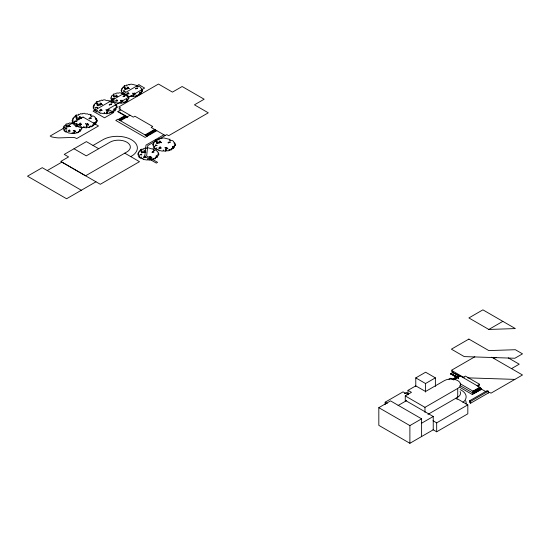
<?xml version="1.0" encoding="UTF-8"?>
<svg xmlns="http://www.w3.org/2000/svg" width="550" height="550" viewBox="0 0 550 550"><rect width="100%" height="100%" fill="white"/><g stroke="black" fill="none" stroke-linecap="round" stroke-linejoin="round"><path stroke-width="0.82" d="M124.554 93.686C124.011 94.119 124.396 95.748 126.218 94.463C126.369 95.109 128.219 95.432 127.504 96.002L127.896 96.071C127.669 96.429 129.387 96.463 127.916 97.157C129.697 97.384 128.067 97.701 129.058 98.271C128.033 98.147 129.058 99.873 127.016 99.722L126.754 99.412L126.644 99.77L127.944 100.444L126.479 100.162L127.524 101.007L126.576 100.994C124.946 100.918 127.353 102.224 125.503 101.482L125.806 102.245L124.094 102.052L124.733 102.376L124.348 102.74L123.338 102.293L123.131 103.111L121.901 102.747L121.234 101.53L120.883 102.321L121.598 103.036L121.344 103.311L119.859 103.152L119.439 102.403L118.882 103.311L116.958 102.816C115.926 103.118 115.342 102.128 114.606 101.922L113.149 101.853L114.166 100.643L112.303 101.365L112.324 100.877L111.375 100.458L112.702 99.612L111.726 99.797L111.313 99.296C110.254 98.863 112.667 98.106 110.639 98.147L111.843 96.676L111.286 96.491C111.451 94.579 115.411 95.892 113.637 94.889L113.032 94.407L113.96 93.851L114.771 94.022C115.665 93.706 116.071 93.204 117.377 92.895L118.071 93.246C119.776 92.036 121.722 93.665 123.853 93.445L125.111 93.775L123.887 94.992L125.599 95.067C126.589 94.373 125.627 96.037 126.802 95.954L126.974 95.507L127.38 96.312L128.363 96.119C129.278 96.573 130.075 96.628 131.257 96.442L130.928 95.776L131.285 95.631L131.773 96.518L133.519 96.704L133.822 96.374L133.196 96.326L133.354 95.542L132.976 95.542L133.519 95.226L133.389 94.607L134.179 96.044L135.348 96.47L135.981 96.298L135.864 95.507L137.397 95.948L136.751 95.226L137.101 95.116L138.765 95.446L138.414 94.545L139.04 94.909L139.507 94.573L138.738 94.105L140.786 93.988L139.562 92.998L141.274 93.335L139.748 92.544L139.886 92.118L141.742 92.654L141.089 91.898L142.594 91.121L141.412 91.108L141.845 90.729C142.622 91.114 142.636 89.286 141.501 89.554C142.409 88.784 141.35 88.578 141.226 88.192L140.766 88.11C141.206 87.615 139.624 86.178 138.304 86.474C136.998 88.619 137.899 85.69 136.888 86.219C136.084 86.144 138.586 84.851 136.854 85.484L131.642 84.171L129.889 84.363L129.676 84.872L128.446 84.411L127.621 85.229L126.534 84.975L126.5 85.91L124.836 85.58L124.314 85.779L124.671 86.109L123.743 86.233L125.359 87.326L122.843 87.168L123.09 87.526L121.694 88.681L122.354 88.901L121.371 89.602L121.804 90.159L120.938 90.633C123.324 90.578 120.484 91.472 121.729 91.981L122.217 92.572L123.365 92.359L121.804 93.349L122.918 93.837L122.897 94.414L124.644 93.665M120.773 109.89L117.714 111.657L127.456 117.287L127.834 117.067L118.092 111.437M118.277 119.481L124.774 115.734M118.828 119.804L125.324 116.05M119.377 120.12L125.874 116.373M119.934 120.436L126.424 116.689M120.484 120.759L126.974 117.006M127.353 116.786L130.041 115.239M47.245 170.562L61.882 162.113L100.306 184.291L139.494 161.666L124.767 153.161M93.032 145.461L102.231 140.154A20.171 11.646 0 0 1 131.457 139.728A20.171 11.646 0 0 1 130.721 156.606M145.049 134.936L154.598 129.422M145.599 135.259L155.155 129.738M146.149 135.575L155.705 130.054M146.699 135.891L156.255 130.377M156.805 130.694L145.166 137.411L115.768 120.436L117.851 119.233L147.249 136.208M163.893 134.784L146.004 145.118L144.76 156.42L156.31 163.089L157.596 162.346L146.63 156.014L147.771 145.578L166.767 134.613L168.644 135.699L208.285 112.812L194.446 104.823L204.153 99.22L182.153 86.515L172.446 92.118L158.462 84.047L118.821 106.934L120.553 107.931L118.965 108.845L133.341 117.15L134.929 116.229L152.762 126.527L151.174 127.442L165.179 135.527M95.975 181.796L66.598 198.756L27.5 176.186L42.247 167.674L81.338 190.245M488.819 329.45L515.35 328.577L482.9 309.849L468.882 317.941L488.819 329.45L502.837 321.358M415.779 386.451L415.779 377.891L425.618 372.212L435.38 377.85L435.38 386.409M385.172 404.669L385.172 402.174L403.047 391.854L408.072 394.763M408.018 394.556L408.018 390.349L415.779 385.866L425.542 391.504L444.297 380.676A9.501 5.486 0 0 1 457.786 380.641A9.501 5.486 0 0 1 457.731 388.431L457.731 397.279M406.141 400.854L433.242 416.494L433.242 429.811L409.888 443.293L378.819 425.356L378.819 407.66L390.534 400.888L421.609 418.832L421.609 436.528M404.429 393.704L406.505 392.501L408.623 393.717M415.779 377.891L425.542 383.529L435.38 377.85M405.261 400.984L405.261 395.924L411.476 392.342L408.018 390.349M474.842 356.778L451.399 370.308L464.255 377.733M452.774 371.106L451.509 371.834L458.837 376.062M456.851 377.726L450.512 373.773L458.178 376.922L458.562 378.366M450.512 374.069L452.946 372.659L460.309 375.987L480.267 387.516L480.267 387.977L473.364 391.964M398.083 405.501L406.663 400.551M448.965 379.197L450.622 378.242L452.086 379.087M452.437 379.204L456.122 377.073L457.875 377.396L457.442 377.142L453.317 379.479M452.437 379.438L456.562 377.101L456.562 377.561M453.317 379.246L457.002 377.121M453.75 379.5L457.442 377.376M458.178 376.922L457.875 377.101L458.562 377.142M453.454 379.947L460.309 375.987M454.19 379.754L457.875 377.623M494.01 358.538L496.114 357.321M462.935 377.506L465.403 376.083L479.572 384.264L479.572 385.192L477.723 386.258M424.971 412.397L424.971 407.344L457.731 388.431M477.111 385.688L479.572 384.264M457.669 397.217L427.941 414.384M378.819 407.66L409.888 425.597L421.609 418.832M511.5 368.638L519.214 364.183L508.283 357.871M472.931 391.249L479.834 387.262L479.834 388.183M472.931 391.476L479.834 387.489L480.707 387.998L480.707 388.458L473.804 392.446M473.364 391.497L480.267 387.516M473.364 391.731L480.267 387.743M473.619 391.772L479.139 388.582M459.924 385.522L472.333 392.686L473.99 391.731L473.99 393.58L473.55 392.865L481.147 388.479L481.147 388.946L473.55 393.326M473.804 391.985L480.707 387.998M473.804 392.212L480.707 388.231M481.147 388.712L473.55 393.099L473.99 393.346L481.587 389.194L472.333 394.536L459.924 387.372M421.609 423.211L433.242 416.494M491.7 357.204L522.5 374.983L490.999 393.174L489.5 392.308L470.642 403.198L469.618 402.607L469.618 400.757L487.217 390.603L488.242 391.188L488.242 393.037M469.618 400.757L470.642 401.349L488.242 391.188M433.022 420.736L436.679 422.854L467.823 404.869L467.823 413.813L436.679 431.791L433.022 429.681M467.686 377.85L514.862 379.39M450.512 373.773L458.178 377.217M98.67 148.713L86.384 141.625L64.24 154.406L68.592 156.915L60.775 161.432L85.58 175.787L126.796 151.993A11.949 6.902 0 0 0 126.858 142.196A11.949 6.902 0 0 0 109.89 142.237L86.288 155.863L74.002 148.768M480.267 387.977L481.147 388.479M480.707 388.458L481.587 388.967M480.074 388.328L486.014 391.751M457.442 377.719L450.814 373.594M460.116 383.721L473.99 391.731M467.823 404.869L456.122 398.111L457.174 399.348M385.172 402.174L387.331 403.418M405.261 395.924L424.971 407.344M472.333 392.686L472.333 394.536M470.642 401.349L470.642 403.198M458.26 377.321L458.26 378.538M457.442 377.142L457.442 377.603M436.679 422.854L436.679 431.791M425.542 383.529L425.542 392.088M409.888 425.597L409.888 443.293M460.089 391.538A9.556 5.514 0 0 1 457.641 397.196M460.151 389.586A16.032 9.254 0 0 1 462.908 402.373M465.651 400.675A16.032 9.254 0 0 1 466.029 403.989M63.855 127.6L63.099 128.26C65.182 128.212 62.7 128.989 63.786 129.436L64.219 129.951L65.216 129.766L63.855 130.632L64.831 131.058L64.811 131.567L66.715 130.824L65.677 132.062L67.176 132.131C67.925 132.344 68.523 133.361 69.582 133.052L71.562 133.561L72.112 133.334L72.133 132.626L72.566 133.403L74.092 133.561L74.353 133.272L73.81 133.231L73.617 132.543L73.975 131.732L74.662 132.983L75.927 133.354L76.141 132.516L77.172 132.969L77.578 132.598L76.911 132.268L78.671 132.468L78.361 131.677C80.259 132.447 77.791 131.106 79.461 131.182L80.438 131.189L79.365 130.322L80.864 130.618L79.53 129.924L79.647 129.553L79.915 129.876C82.156 130.006 80.135 129.339 82.012 128.686C80.018 128.927 82.445 128.129 81.936 127.256L81.462 127.71L80.602 127.174L80.052 127.6L78.98 126.466L78.787 126.981L78.155 126.796L78.127 125.819L75.391 125.861L76.78 124.204L74.243 125.194L74.271 124.52L72.971 123.949L74.814 122.994L73.453 123.049L72.311 122.389L72.339 121.639L73.349 121.158L71.961 120.794L72.971 120.237L72.401 119.838L72.937 119.604L72.882 118.944L73.611 118.779L72.847 118.518L73.294 117.824L74.463 117.177L74.181 116.758L77.11 116.937L75.646 116.421L75.233 115.672L76.306 115.527L75.893 115.142L76.498 114.909L78.437 115.287L78.471 114.208L79.743 114.503L80.699 113.547L82.129 114.084L82.376 113.493L84.418 113.272L85.656 113.953L87.532 113.823L88.481 114.517L89.437 114.221L90.489 114.792C92.496 114.056 89.588 115.569 90.523 115.658L91.307 115.562L90.963 116.944L92.008 116.552L92.173 115.947C93.438 115.548 95.844 117.37 95.033 117.858L95.569 117.954L95.349 118.408L96.463 118.353L95.824 118.608L96.525 119.013L95.597 119.433L97.185 119.983L96.36 120.429L97.377 120.752L95.789 121.344L96.559 121.344C98.113 121.351 95.652 121.935 96.511 121.983L95.411 122.265L96.085 122.499L96.174 123.138L94.009 122.519L93.851 123.014L95.631 123.929L93.631 123.544L95.061 124.699L92.675 124.829L93.569 125.379L93.026 125.764L92.297 125.345L92.709 126.39L90.771 126.005L90.365 126.136L91.245 126.569L91.114 126.974L89.334 126.466L89.079 127.304L89.471 127.38L88.736 127.586L87.367 127.084L86.453 125.414L86.604 126.136L85.972 126.5L86.412 126.5L86.226 127.414L86.955 127.469L86.604 127.854L84.569 127.641L83.999 126.61L83.586 126.768L83.971 127.545L83.552 127.524C80.547 128.246 81.668 126.431 80.816 126.129L80.417 126.053C80.933 125.593 79.42 124.706 78.698 124.568C76.656 126.163 77.598 123.365 77.007 123.757L76.663 123.427C74.484 123.654 72.476 121.976 70.73 123.228L69.657 122.822L68.936 123.537L67.987 123.317L67.959 124.128L66.509 123.846L65.553 124.417L66.172 124.912C68.001 125.936 63.938 124.596 63.759 126.555L64.336 126.748L63.477 127.353L63.855 127.6M65.244 128.583L66.846 128.934L65.244 128.583M74.821 121.227L76.952 121.688L75.749 120.993L74.821 121.227M93.947 106.171L92.978 107.016C93.679 107.518 95.067 107.016 93.335 107.821L93.314 108.542L94.407 109.175L95.686 108.934L93.947 110.041L95.191 110.584L95.164 111.231L97.598 110.282L96.264 111.87L98.883 111.829L98.911 112.764L99.522 112.942L99.701 112.448L100.726 113.534L101.255 113.128L103.991 113.726L104.486 113.486L104.115 112.743L104.514 112.585L105.057 113.568L107.009 113.781L107.339 113.41L106.645 113.355L106.824 112.482L106.397 112.482L107.009 112.131L106.858 111.444L107.738 113.039L109.354 113.513L109.622 112.448L110.942 113.025L111.451 112.544L110.605 112.131L112.853 112.379L112.461 111.375L113.156 111.781L113.678 111.409L112.819 110.88L114.833 111.024L115.108 110.756L113.74 109.649L115.376 110.179L115.713 109.739L113.953 109.141L114.104 108.666L116.174 109.264L115.445 108.419L117.116 107.552L115.802 107.539L117.329 106.975L116.353 106.666L117.019 105.964L115.617 105.71C117.205 105.346 115.679 104.94 116.236 104.864L115.081 104.198C115.858 103.737 113.554 101.991 112.338 102.376L112.179 102.953L111.183 103.324L111.512 102.004L110.763 102.094C109.869 102.011 112.654 100.561 110.729 101.269L109.718 100.719L108.804 101.001L107.896 100.334L106.095 100.458L104.912 99.804L102.953 100.017L102.719 100.588L101.351 100.073L100.43 100.987L99.213 100.705L99.179 101.743L97.329 101.379L96.745 101.599L97.144 101.97L96.113 102.108L96.504 102.829L97.907 103.324L95.102 103.146L95.377 103.551L93.823 104.837L94.559 105.084L93.459 105.854L93.947 106.171M95.721 107.429L97.756 107.869L96.608 107.209L95.721 107.429M112.729 98.464L114.283 98.808L112.729 98.464M123.392 91.004L125.221 91.403L124.19 90.812L123.392 91.004M138.524 153.409L137.672 154.158C140.016 154.103 137.225 154.976 138.449 155.478L138.93 156.056L140.058 155.849L138.524 156.819L139.618 157.3L139.597 157.871L141.742 157.039L140.566 158.434L142.251 158.51C143.227 157.829 142.271 159.459 143.433 159.376L143.598 158.943L144.004 159.734L144.966 159.548C145.867 159.988 146.644 160.043 147.812 159.858L147.483 159.204L147.833 159.067L148.314 159.933L150.033 160.119L150.329 159.796L149.717 159.748L149.868 158.978L149.497 158.978L150.033 158.661L149.903 158.056L150.679 159.466L151.828 159.892L152.446 159.72L152.336 158.943L153.842 159.376L153.203 158.661L153.546 158.558L155.183 158.881L154.839 158.001C156.97 158.868 154.192 157.355 156.069 157.438L157.169 157.451L155.966 156.482L157.651 156.805L156.152 156.028L156.282 155.616L156.578 155.973C159.335 156.296 156.571 155.492 158.4 155.162L158.943 154.632L157.781 154.619L158.208 154.248C158.881 154.584 159.094 152.866 157.871 153.093C158.764 152.336 157.719 152.13 157.596 151.759L157.149 151.676C157.582 151.188 156.028 149.772 154.729 150.067L153.711 150.906L154 149.744L153.037 149.621L153.766 148.83L151.614 148.858L148.184 147.806L146.458 147.991L146.252 148.493L145.049 148.039L144.238 148.851L143.165 148.596L143.137 149.511L141.501 149.188L140.993 149.387L141.336 149.717L140.429 149.834L142.017 150.906L139.542 150.748L139.782 151.106L138.414 152.233L139.061 152.453L138.098 153.141L138.524 153.409M140.085 154.522L141.879 154.914L140.869 154.33L140.085 154.522M153.498 143.99L152.577 144.794C155.107 144.739 152.096 145.681 153.416 146.218L153.938 146.85L155.148 146.623L153.498 147.668L154.681 148.191L154.653 148.803L156.97 147.902L155.705 149.407L157.52 149.49C158.51 148.912 157.678 150.019 158.441 150.432L158.971 149.958L159.411 150.81L160.449 150.611C161.418 151.085 162.257 151.147 163.515 150.947L163.164 150.239L163.542 150.088L164.058 151.03L165.914 151.229L166.231 150.879L165.571 150.824L165.736 149.992L165.337 149.992L165.914 149.662L165.77 149.009L166.609 150.528L168.142 150.975L168.396 149.958L169.654 150.507L170.136 150.054L169.331 149.655L171.469 149.896L171.091 148.94L171.758 149.325L172.253 148.968L171.435 148.472L173.346 148.61L173.608 148.349L172.308 147.304L173.869 147.806L174.185 147.386L172.514 146.816L172.652 146.369L174.625 146.933L173.931 146.135L175.519 145.31L174.274 145.296L175.725 144.76L174.79 144.464L175.429 143.797L174.096 143.557C175.931 142.697 173.786 142.656 174.075 142.209L173.587 142.12C174.054 141.597 172.377 140.071 170.981 140.387L169.881 141.288L170.191 140.037L169.476 140.119C168.63 140.044 171.277 138.669 169.448 139.336L163.921 137.947L162.064 138.153L161.838 138.689L160.538 138.201L159.665 139.067L158.503 138.799L158.476 139.789L156.716 139.439L156.159 139.652L156.537 140.002L155.554 140.133L155.932 140.821L157.266 141.288L154.598 141.123L154.859 141.508L153.381 142.725L154.076 142.959L153.037 143.694L153.498 143.99M155.183 145.186L157.121 145.613L156.028 144.98L155.183 145.186M76.746 126.273L76.182 126.851L75.756 126.603L76.539 125.991L77.667 126.397L76.746 126.273M90.138 118.147L89.389 118.91L88.818 118.587L89.863 117.769L91.369 118.312L90.138 118.147M110.392 104.479L109.67 105.208L109.127 104.899L110.131 104.115L111.574 104.637L110.392 104.479M123.929 96.216L123.379 96.772L122.966 96.539L123.723 95.941L124.829 96.333L123.929 96.216M136.558 88.364L135.912 89.017L135.424 88.736L136.324 88.034L137.617 88.502L136.558 88.364M153.017 151.924L152.377 152.57L151.903 152.295L152.783 151.601L154.055 152.061L153.017 151.924M169.132 142.388L168.444 143.083L167.929 142.787L168.877 142.037L170.252 142.532L169.132 142.388M74.697 130.398L74.552 130.804L73.219 130.439L74.91 131.581L75.756 131.422L74.697 130.398M87.409 123.64L87.223 124.183L85.442 123.695L87.691 125.221L88.825 125.001L87.979 124.403L88.076 123.805L87.409 123.64M107.779 109.746L107.601 110.261L105.889 109.794L108.047 111.251L109.134 111.045L107.779 109.746M121.935 100.231L121.797 100.629L120.491 100.272L122.141 101.386L122.966 101.228L121.935 100.231M134.214 93.088C134.2 94.421 132.358 92.373 132.598 93.452L134.454 94.442L135.431 94.256L134.214 93.088M150.714 156.564C150.7 157.877 148.892 155.863 149.126 156.929L150.947 157.891L151.91 157.713L150.714 156.564M166.643 147.393C166.636 148.809 164.684 146.637 164.931 147.785L166.904 148.823L167.936 148.631L166.643 147.393M67.946 126.679L66.55 127.256L66.344 126.912L66.949 126.679L66.048 126.046L68.248 126.163L69.052 126.741L67.946 126.679M78.416 118.69L77.619 119.46L76.56 119.46L76.285 118.993L77.089 118.683L75.886 117.838L78.822 117.996L79.888 118.766L78.416 118.69M99.165 104.995L98.395 105.738L97.384 105.738L97.123 105.291L97.886 104.995L96.738 104.184L99.55 104.335L100.574 105.071L99.165 104.995M115.363 96.614L114.001 97.171L113.802 96.834L114.386 96.608L113.513 95.989L115.658 96.106L116.435 96.669L115.363 96.614M126.486 88.825L125.799 89.485L124.884 89.485L124.651 89.093L125.345 88.825L124.314 88.096L126.837 88.234L127.751 88.894L126.486 88.825M143.124 152.377L141.549 153.031L141.322 152.639L141.996 152.377L140.986 151.662L143.461 151.793L144.361 152.446L143.124 152.377M158.462 142.883L157.726 143.578L156.764 143.578L156.516 143.158L157.245 142.876L156.152 142.106L158.826 142.251L159.796 142.952L158.462 142.883M69.142 130.989L68.805 131.484L68.117 131.086L69.142 129.999L69.74 130.047L69.486 130.79L70.256 131.037L69.142 130.989M80.018 124.424L79.564 125.084L78.65 124.554L80.018 123.111L80.809 123.172L80.472 124.162L81.386 124.032L81.496 124.486L80.018 124.424M100.691 110.495L100.265 111.121L99.385 110.619L100.691 109.237L101.454 109.292L101.131 110.241L102.004 110.117L102.114 110.557L100.691 110.495M116.524 100.808L116.194 101.289L115.527 100.897L116.524 99.846L117.109 99.887L116.861 100.616L117.611 100.849L116.524 100.808M127.861 93.754L127.469 94.325L126.686 93.864L127.861 92.627L128.542 92.682L128.253 93.527L129.133 93.809L127.861 93.754M144.471 157.224L144.086 157.781L143.316 157.334L144.471 156.111L145.138 156.166L144.856 156.998L145.722 157.272L144.471 157.224M159.912 148.101L159.5 148.699L158.668 148.218L159.912 146.905L160.634 146.96L160.332 147.861L161.157 147.744L161.26 148.163L159.912 148.101M68.798 125.256L68.888 125.895L70.427 126.589L69.575 126.198L69.486 125.256L68.798 125.256M79.558 116.792L79.221 117.253L79.674 117.645L81.73 118.566L81.489 118.044L80.589 118.044L80.238 117.315L80.926 117.315L80.472 116.792L79.558 116.792M100.258 103.18L99.935 103.62L100.368 103.998L102.334 104.878L102.108 104.376L101.241 104.376L100.911 103.682L101.564 103.682L101.131 103.18L100.258 103.18M116.194 95.226L116.277 95.851L117.776 96.525L116.944 96.14L116.861 95.226L116.194 95.226M127.463 87.196L127.566 87.931L129.333 88.722L128.349 88.268L128.054 87.649L128.638 87.649L128.253 87.196L127.463 87.196M144.086 150.782L144.183 151.498L145.915 152.274L144.953 151.834L144.856 150.782L144.086 150.782M159.493 141.151L159.191 141.57L159.603 141.928L161.473 142.766L161.26 142.292L160.435 142.292L160.119 141.632L160.744 141.632L160.332 141.151L159.493 141.151M83.036 117.033L50.153 136.022L51.762 136.95L55.598 137.631A21.842 12.609 0 0 0 59.063 137.899L73.535 137.411A6.806 3.926 0 0 1 74.972 137.761L76.732 138.545L98.512 125.971L83.036 117.033M138.923 84.769L93.115 111.217L104.534 117.81L113.788 112.468L108.075 109.168L144.636 88.062L138.923 84.769M468.882 339.075L451.399 349.174L464.255 356.599L514.862 358.256L522.5 353.849L515.35 349.718L488.819 350.584L468.882 339.075"/></g></svg>
